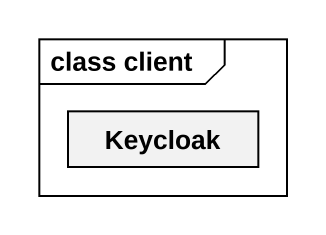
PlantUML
@startuml
mainframe class client
hide circle
hide empty members
class Keycloak
@enduml
